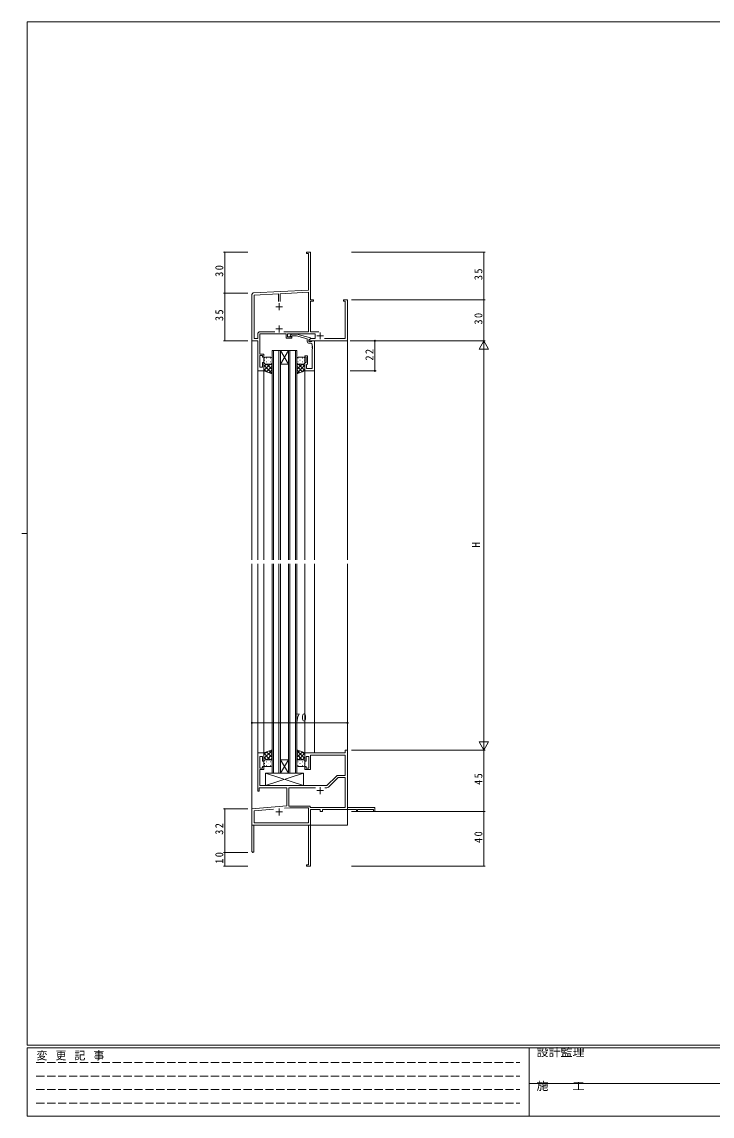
# Model space of a CAD drawing. Units: millimetres, scale not verified. Extents: x -841 to 292, y -594 to 212.
# Drawn here: x -841 to -335, y -594 to 208 of the extents above; entities that cross this region are included whole.
import ezdxf
from ezdxf.enums import TextEntityAlignment as Align

# ---------------------------------------------------------------- set-up
doc = ezdxf.new("R2010")
doc.units = ezdxf.units.MM
doc.header["$LTSCALE"] = 2
doc.linetypes.add('DASHED3', pattern=[4, 3, -1])
for name, color, linetype, lineweight in [('0-1_YKK_ZWAK', 7, 'Continuous', 9), ('0-3_YKK_11', 7, 'Continuous', 9), ('0-4_YKK_12', 2, 'Continuous', 9), ('0-5_YKK_13', 4, 'Continuous', 9), ('0-6_YKK_D', 6, 'Continuous', 9)]:
    doc.layers.add(name, color=color, linetype=linetype, lineweight=lineweight)
doc.styles.add('ＭＳ ゴシック', font='')
doc.styles.get('ＭＳ ゴシック').set_extended_font_data('MS Gothic')

msp = doc.modelspace()

# ---------------------------------------------------------------- linework, layer by layer
at = {"layer": '0-1_YKK_ZWAK'}
for p, q in [((-837, -542), (-837, 208)), ((263, 208), (-837, 208)), ((-841, -167), (-837, -167)), ((263, -542), (-837, -542)), ((-837, -594), (-837, -544)), ((209, -544), (-837, -544)), ((-469, -544), (-469, -594)), ((-469, -569.999), (-285, -569.999)), ((-837, -594), (209, -594))]:
    msp.add_line(p, q, dxfattribs=at)
at = {"layer": '0-1_YKK_ZWAK', "linetype": 'DASHED3'}
for p, q in [((-830.431, -554.732), (-475.87, -554.732)), ((-830.431, -564.63), (-475.87, -564.63)), ((-830.431, -574.528), (-475.87, -574.528)), ((-830.431, -584.426), (-475.87, -584.426))]:
    msp.add_line(p, q, dxfattribs=at)
at = {"layer": '0-3_YKK_11'}
for p, q in [((-632.276, 39.246), (-629.276, 39.246)), ((-632.276, 38.346), (-632.276, 39.246)), ((-630.906, 38.346), (-632.276, 38.346)), ((-630.906, 11.414), (-630.906, 38.346)), ((-629.276, 39.246), (-629.276, 20.204)), ((-629.276, 20.204), (-629.396, 20.021)), ((-629.396, 20.021), (-629.396, 19.471)), ((-629.396, 19.471), (-629.276, 19.288)), ((-629.276, 19.204), (-629.396, 19.021)), ((-629.396, 19.021), (-629.396, 18.471)), ((-629.396, 18.471), (-629.276, 18.287)), ((-629.276, 19.288), (-629.276, 19.204)), ((-629.276, 18.287), (-629.276, 4.246)), ((-672.276, -25.754), (-672.276, 8.297)), ((-671.328, 9.295), (-630.906, 11.414)), ((-652.926, 8.628), (-670.646, 7.699)), ((-652.926, 2.946), (-652.926, 8.628)), ((-652.926, 2.946), (-652.926, 8.628)), ((-630.906, 9.782), (-651.626, 8.696)), ((-651.626, 8.696), (-651.626, 2.946)), ((-630.906, -19.124), (-630.906, 9.782)), ((-670.646, 7.699), (-670.646, -24.124)), ((-652.276, 1.746), (-652.276, -3.254)), ((-629.276, 4.246), (-627.276, 4.246)), ((-629.276, 3.346), (-629.276, -19.124)), ((-627.276, 3.346), (-629.276, 3.346)), ((-627.276, 4.246), (-627.276, 3.346)), ((-605.276, 4.246), (-602.276, 4.246)), ((-605.276, 3.346), (-605.276, 4.246)), ((-603.906, 3.346), (-605.276, 3.346)), ((-603.906, -24.124), (-603.906, 3.346)), ((-602.276, 4.246), (-602.276, -25.754)), ((-654.776, -0.754), (-649.776, -0.754)), ((-652.276, -14.554), (-652.276, -19.554)), ((-668.076, -24.124), (-668.076, -20.724)), ((-666.476, -19.124), (-655.626, -19.124)), ((-647.176, -20.754), (-666.446, -20.754)), ((-666.446, -20.754), (-666.446, -35.554)), ((-654.776, -17.054), (-649.776, -17.054)), ((-648.926, -19.124), (-630.906, -19.124)), ((-647.176, -23.754), (-647.176, -20.754)), ((-642.976, -23.754), (-647.176, -23.754)), ((-646.176, -20.754), (-646.176, -22.754)), ((-625.976, -20.754), (-646.176, -20.754)), ((-646.176, -22.754), (-642.976, -22.754)), ((-643.325, -20.954), (-644.1, -21.73)), ((-639.379, -20.954), (-643.325, -20.954)), ((-643.252, -22.578), (-642.828, -22.154)), ((-642.976, -22.754), (-642.976, -23.754)), ((-642.828, -22.154), (-639.537, -22.154)), ((-639.537, -22.154), (-631.776, -24.234)), ((-629.276, -23.661), (-639.379, -20.954)), ((-629.276, -19.124), (-623.369, -19.124)), ((-629.276, -24.261), (-629.276, -23.661)), ((-625.976, -24.124), (-625.976, -20.754)), ((-624.776, -22.054), (-619.776, -22.054)), ((-622.276, -19.554), (-622.276, -24.554)), ((-668.076, -25.754), (-672.276, -25.754)), ((-670.646, -24.124), (-668.076, -24.124)), ((-668.076, -47.754), (-668.076, -25.754)), ((-631.776, -24.234), (-631.776, -26.054)), ((-630.476, -24.954), (-629.038, -24.124)), ((-630.476, -24.954), (-629.276, -24.261)), ((-630.476, -25.754), (-630.476, -24.954)), ((-630.476, -26.254), (-630.476, -24.954)), ((-602.276, -25.754), (-630.476, -25.754)), ((-628.676, -26.254), (-630.476, -26.254)), ((-630.276, -27.554), (-629.106, -27.554)), ((-629.038, -24.124), (-625.976, -24.124)), ((-628.476, -26.054), (-628.676, -26.254)), ((-628.176, -25.754), (-628.476, -26.054)), ((-626.476, -25.754), (-628.176, -25.754)), ((-628.106, -28.554), (-628.106, -29.796)), ((-628.106, -29.796), (-627.986, -29.979)), ((-627.986, -30.529), (-628.106, -30.712)), ((-628.106, -30.712), (-628.106, -30.796)), ((-628.106, -30.796), (-627.986, -30.979)), ((-627.986, -31.529), (-628.106, -31.712)), ((-628.106, -31.712), (-628.106, -46.124)), ((-627.986, -29.979), (-627.986, -30.529)), ((-627.986, -30.979), (-627.986, -31.529)), ((-626.476, -47.754), (-626.476, -25.754)), ((-619.036, -24.124), (-603.906, -24.124)), ((-666.446, -35.554), (-663.476, -35.554)), ((-666.446, -36.554), (-666.446, -45.054)), ((-664.476, -36.554), (-666.446, -36.554)), ((-664.476, -37.754), (-664.476, -36.554)), ((-663.476, -37.754), (-664.476, -37.754)), ((-663.476, -35.554), (-663.476, -37.754)), ((-633.476, -36.754), (-633.476, -37.754)), ((-631.476, -36.754), (-633.476, -36.754)), ((-633.476, -37.754), (-632.476, -37.754)), ((-632.476, -37.754), (-632.476, -41.754)), ((-631.476, -42.554), (-631.476, -36.754)), ((-663.476, -47.754), (-668.076, -47.754)), ((-666.446, -45.054), (-664.476, -45.054)), ((-664.476, -41.754), (-663.476, -41.754)), ((-664.476, -45.054), (-664.476, -41.754)), ((-663.476, -41.754), (-663.476, -47.754)), ((-633.476, -41.754), (-633.476, -47.754)), ((-632.476, -41.754), (-633.476, -41.754)), ((-633.476, -47.754), (-626.476, -47.754)), ((-632.176, -43.254), (-631.976, -43.054)), ((-632.176, -46.124), (-632.176, -43.254)), ((-628.106, -46.124), (-632.176, -46.124)), ((-631.976, -43.054), (-631.476, -42.554)), ((-668.076, -327.754), (-663.476, -327.754)), ((-668.076, -355.754), (-668.076, -327.754)), ((-663.476, -327.754), (-663.476, -333.754)), ((-633.476, -333.754), (-633.476, -327.754)), ((-633.476, -327.754), (-603.906, -327.754)), ((-603.906, -325.754), (-602.276, -325.754)), ((-603.906, -327.754), (-603.906, -325.754)), ((-602.276, -325.754), (-602.276, -367.754)), ((-666.446, -330.454), (-666.446, -338.954)), ((-664.476, -330.454), (-666.446, -330.454)), ((-664.476, -333.754), (-664.476, -330.454)), ((-663.476, -333.754), (-664.476, -333.754)), ((-632.476, -333.754), (-633.476, -333.754)), ((-632.476, -330.454), (-632.476, -333.754)), ((-630.476, -330.454), (-632.476, -330.454)), ((-630.476, -338.954), (-630.476, -330.454)), ((-629.276, -329.384), (-629.276, -339.954)), ((-603.906, -329.384), (-629.276, -329.384)), ((-603.906, -344.254), (-603.906, -329.384)), ((-666.446, -338.954), (-664.476, -338.954)), ((-663.476, -339.954), (-666.446, -339.954)), ((-666.446, -339.954), (-666.446, -351.754)), ((-664.476, -337.754), (-663.476, -337.754)), ((-664.476, -338.954), (-664.476, -337.754)), ((-663.476, -337.754), (-663.476, -339.954)), ((-633.476, -337.754), (-632.476, -337.754)), ((-633.476, -339.954), (-633.476, -337.754)), ((-629.276, -339.954), (-633.476, -339.954)), ((-632.476, -337.754), (-632.476, -338.954)), ((-632.476, -338.954), (-630.476, -338.954)), ((-617.276, -351.754), (-610.245, -344.723)), ((-609.113, -344.254), (-603.906, -344.254)), ((-666.446, -351.754), (-617.276, -351.754)), ((-616.132, -352.916), (-609.101, -345.884)), ((-609.101, -345.884), (-603.906, -345.884)), ((-603.906, -345.884), (-603.906, -367.754)), ((-667.076, -355.754), (-668.076, -355.754)), ((-667.076, -353.384), (-667.076, -355.754)), ((-646.776, -353.384), (-667.076, -353.384)), ((-646.776, -366.523), (-646.776, -353.384)), ((-645.146, -366.754), (-645.146, -353.384)), ((-645.146, -353.384), (-625.626, -353.384)), ((-624.776, -355.454), (-619.776, -355.454)), ((-622.276, -352.954), (-622.276, -357.954)), ((-618.926, -353.384), (-617.264, -353.384)), ((-618.926, -353.384), (-617.264, -353.384)), ((-672.276, -368.754), (-646.776, -366.523)), ((-672.276, -400.054), (-672.276, -368.754)), ((-652.276, -368.554), (-652.276, -373.554)), ((-648.542, -368.314), (-644.43, -367.954)), ((-648.542, -368.314), (-644.43, -367.954)), ((-629.706, -366.754), (-645.146, -366.754)), ((-644.43, -367.954), (-630.906, -367.954)), ((-630.906, -367.954), (-630.906, -379.124)), ((-629.706, -367.754), (-629.706, -366.754)), ((-603.906, -367.754), (-629.706, -367.754)), ((-602.276, -367.754), (-582.276, -367.754)), ((-582.276, -367.754), (-582.276, -370.754)), ((-670.646, -370.248), (-656.429, -369.004)), ((-670.646, -379.124), (-670.646, -370.248)), ((-654.776, -371.054), (-649.776, -371.054)), ((-622.276, -369.384), (-629.276, -369.384)), ((-629.276, -369.384), (-629.276, -389.796)), ((-622.276, -370.754), (-622.276, -369.384)), ((-620.646, -370.754), (-622.276, -370.754)), ((-620.646, -369.384), (-620.646, -370.754)), ((-595.576, -369.384), (-620.646, -369.384)), ((-595.576, -370.554), (-595.576, -369.384)), ((-594.776, -370.554), (-595.576, -370.554)), ((-594.776, -369.384), (-594.776, -370.554)), ((-583.176, -369.384), (-594.776, -369.384)), ((-583.176, -370.754), (-583.176, -369.384)), ((-582.276, -370.754), (-583.176, -370.754)), ((-670.876, -380.754), (-670.876, -400.054)), ((-630.906, -380.754), (-670.876, -380.754)), ((-630.906, -379.124), (-670.646, -379.124)), ((-630.906, -409.854), (-630.906, -380.754)), ((-629.276, -389.796), (-629.396, -389.979)), ((-629.396, -389.979), (-629.396, -390.529)), ((-629.396, -390.529), (-629.276, -390.712)), ((-629.276, -390.796), (-629.396, -390.979)), ((-629.396, -390.979), (-629.396, -391.529)), ((-629.396, -391.529), (-629.276, -391.712)), ((-629.276, -390.712), (-629.276, -390.796)), ((-629.276, -391.712), (-629.276, -410.754)), ((-632.276, -409.854), (-630.906, -409.854)), ((-632.276, -410.754), (-632.276, -409.854)), ((-629.276, -410.754), (-632.276, -410.754))]:
    msp.add_line(p, q, dxfattribs=at)
for centre, radius, start, end in [((-671.276, 8.297), 1, 93.00002, 180), ((-666.476, -20.724), 1.6, 90, 179.99998), ((-643.676, -22.154), 0.6, 134.99998, 315), ((-630.276, -26.054), 1.5, 180, 269.99998), ((-629.106, -28.554), 1, 0, 89.99998), ((-609.113, -345.854), 1.6, 89.99998, 134.99998), ((-617.264, -351.784), 1.6, 269.99998, 314.99998), ((-671.576, -400.054), 0.7, 179.99998, 0)]:
    msp.add_arc(centre, radius, start, end, dxfattribs=at)
at = {"layer": '0-4_YKK_12'}
for p, q in [((-672.276, 4.246), (-672.276, -186.254)), ((-602.276, 4.246), (-602.276, -186.254)), ((-602.276, 4.246), (-602.276, -9.455)), ((-651.476, -32.755), (-657.476, -32.755)), ((-657.476, -32.755), (-657.476, -186.254)), ((-656.476, -186.254), (-656.476, -32.755)), ((-652.476, -32.755), (-652.476, -186.254)), ((-645.476, -32.755), (-651.476, -42.755)), ((-651.476, -32.755), (-645.476, -42.755)), ((-651.476, -32.755), (-645.476, -32.755)), ((-651.476, -186.254), (-651.476, -32.755)), ((-639.476, -32.755), (-645.476, -32.755)), ((-645.476, -32.755), (-645.476, -186.254)), ((-644.476, -186.254), (-644.476, -32.755)), ((-640.476, -32.755), (-640.476, -186.254)), ((-639.476, -186.254), (-639.476, -32.755)), ((-668.076, -47.454), (-668.076, -186.254)), ((-663.476, -47.254), (-663.476, -186.254)), ((-651.476, -42.755), (-645.476, -42.755)), ((-633.476, -47.454), (-633.476, -186.254)), ((-626.476, -47.454), (-626.476, -186.254)), ((-672.276, -189.254), (-672.276, -380.754)), ((-668.076, -189.254), (-668.076, -328.054)), ((-663.476, -189.254), (-663.476, -328.254)), ((-657.476, -189.254), (-657.476, -342.755)), ((-656.476, -342.755), (-656.476, -189.254)), ((-652.476, -189.254), (-652.476, -342.755)), ((-651.476, -342.755), (-651.476, -189.254)), ((-645.476, -189.254), (-645.476, -342.755)), ((-644.476, -342.755), (-644.476, -189.254)), ((-640.476, -189.254), (-640.476, -342.755)), ((-639.476, -342.755), (-639.476, -189.254)), ((-633.476, -189.254), (-633.476, -328.054)), ((-626.476, -189.254), (-626.476, -327.754)), ((-602.276, -189.254), (-602.276, -380.754)), ((-645.476, -342.755), (-651.476, -332.755)), ((-651.476, -342.755), (-645.476, -332.755)), ((-651.476, -332.755), (-645.476, -332.755)), ((-657.476, -342.755), (-651.476, -342.755)), ((-672.276, -380.754), (-659.576, -380.754)), ((-657.776, -380.754), (-602.276, -380.754))]:
    msp.add_line(p, q, dxfattribs=at)
msp.add_lwpolyline([(-651.476, -342.755), (-645.476, -342.755), (-639.476, -342.755)], dxfattribs=at)
at = {"layer": '0-5_YKK_13'}
for p, q in [((-663.476, -38.754), (-663.476, -41.754)), ((-663.056, -39.834), (-662.856, -39.834)), ((-658.476, -37.754), (-662.476, -37.754)), ((-661.641, -38.419), (-661.441, -38.419)), ((-660.026, -39.834), (-659.826, -39.834)), ((-658.611, -38.419), (-658.411, -38.419)), ((-657.476, -41.754), (-657.476, -38.754)), ((-639.476, -41.754), (-639.476, -38.754)), ((-638.341, -38.419), (-638.541, -38.419)), ((-638.476, -37.754), (-634.476, -37.754)), ((-636.926, -39.834), (-637.126, -39.834)), ((-635.311, -38.419), (-635.511, -38.419)), ((-633.896, -39.834), (-634.096, -39.834)), ((-633.476, -38.754), (-633.476, -41.754)), ((-663.476, -47.754), (-663.476, -41.754)), ((-663.476, -47.413), (-658.817, -42.754)), ((-663.476, -44.585), (-661.646, -42.754)), ((-657.476, -49.602), (-663.476, -43.602)), ((-661.416, -48.49), (-663.476, -46.43)), ((-657.476, -49.897), (-663.476, -47.754)), ((-662.891, -42.664), (-662.856, -42.664)), ((-662.476, -42.754), (-658.476, -42.754)), ((-662.476, -42.754), (-658.876, -42.754)), ((-661.643, -48.409), (-657.476, -44.242)), ((-661.641, -41.249), (-661.441, -41.249)), ((-657.476, -46.773), (-661.495, -42.754)), ((-660.026, -42.664), (-659.826, -42.664)), ((-659.559, -49.153), (-657.476, -47.07)), ((-657.476, -43.945), (-658.667, -42.754)), ((-658.611, -41.249), (-658.411, -41.249)), ((-657.476, -41.754), (-657.476, -49.897)), ((-639.476, -41.754), (-639.476, -49.897)), ((-639.476, -46.773), (-635.457, -42.754)), ((-639.476, -43.945), (-638.285, -42.754)), ((-639.476, -49.602), (-633.476, -43.602)), ((-635.309, -48.409), (-639.476, -44.242)), ((-637.393, -49.153), (-639.476, -47.07)), ((-639.476, -49.897), (-633.476, -47.754)), ((-638.341, -41.249), (-638.541, -41.249)), ((-634.476, -42.754), (-638.476, -42.754)), ((-633.476, -47.413), (-638.135, -42.754)), ((-636.926, -42.664), (-637.126, -42.664)), ((-635.536, -48.49), (-633.476, -46.43)), ((-635.311, -41.249), (-635.511, -41.249)), ((-633.476, -44.585), (-635.307, -42.754)), ((-634.061, -42.664), (-634.096, -42.664)), ((-633.476, -47.754), (-633.476, -41.754)), ((-657.476, -325.611), (-663.476, -327.754)), ((-657.476, -325.907), (-663.476, -331.907)), ((-661.416, -327.019), (-663.476, -329.078)), ((-663.476, -327.754), (-663.476, -333.754)), ((-663.476, -328.095), (-658.817, -332.754)), ((-661.643, -327.1), (-657.476, -331.267)), ((-657.476, -328.735), (-661.495, -332.754)), ((-659.559, -326.355), (-657.476, -328.438)), ((-657.476, -333.754), (-657.476, -325.611)), ((-639.476, -325.611), (-633.476, -327.754)), ((-639.476, -333.754), (-639.476, -325.611)), ((-639.476, -325.907), (-633.476, -331.907)), ((-637.393, -326.355), (-639.476, -328.438)), ((-635.309, -327.1), (-639.476, -331.267)), ((-639.476, -328.735), (-635.457, -332.754)), ((-633.476, -328.095), (-638.135, -332.754)), ((-635.536, -327.019), (-633.476, -329.078)), ((-633.476, -327.754), (-633.476, -333.754)), ((-663.476, -330.924), (-661.646, -332.754)), ((-663.476, -336.754), (-663.476, -333.754)), ((-663.056, -335.674), (-662.856, -335.674)), ((-662.891, -332.844), (-662.856, -332.844)), ((-662.476, -332.754), (-658.476, -332.754)), ((-661.641, -334.259), (-661.441, -334.259)), ((-660.026, -332.844), (-659.826, -332.844)), ((-660.026, -335.674), (-659.826, -335.674)), ((-657.476, -331.564), (-658.667, -332.754)), ((-658.611, -334.259), (-658.411, -334.259)), ((-657.476, -333.754), (-657.476, -336.754)), ((-639.476, -331.564), (-638.285, -332.754)), ((-639.476, -333.754), (-639.476, -336.754)), ((-638.341, -334.259), (-638.541, -334.259)), ((-634.476, -332.754), (-638.476, -332.754)), ((-636.926, -332.844), (-637.126, -332.844)), ((-636.926, -335.674), (-637.126, -335.674)), ((-635.311, -334.259), (-635.511, -334.259)), ((-633.476, -330.924), (-635.307, -332.754)), ((-634.061, -332.844), (-634.096, -332.844)), ((-633.896, -335.674), (-634.096, -335.674)), ((-633.476, -336.754), (-633.476, -333.754)), ((-658.476, -337.754), (-662.476, -337.754)), ((-662.476, -342.754), (-662.476, -351.754)), ((-634.476, -342.754), (-662.476, -342.754)), ((-662.476, -342.754), (-634.476, -351.754)), ((-662.476, -351.754), (-634.476, -342.754)), ((-661.641, -337.089), (-661.441, -337.089)), ((-658.611, -337.089), (-658.411, -337.089)), ((-638.341, -337.089), (-638.541, -337.089)), ((-638.476, -337.754), (-634.476, -337.754)), ((-635.311, -337.089), (-635.511, -337.089)), ((-634.476, -351.754), (-634.476, -342.754)), ((-662.476, -351.754), (-634.476, -351.754))]:
    msp.add_line(p, q, dxfattribs=at)
for centre, start, end in [((-662.476, -38.754), 90.00009, 180.00009), ((-658.476, -38.754), 0.00009, 90.00009), ((-638.476, -38.754), 89.99989, 179.99989), ((-634.476, -38.754), 359.99989, 89.99989), ((-662.476, -41.754), 180.00009, 270.00009), ((-658.476, -41.754), 270.00009, 0.00009), ((-638.476, -41.754), 179.99989, 269.99989), ((-634.476, -41.754), 269.99989, 359.99989), ((-662.476, -333.754), 89.99989, 179.99989), ((-662.476, -336.754), 179.99989, 269.99989), ((-658.476, -333.754), 359.99989, 89.99989), ((-658.476, -336.754), 269.99989, 359.99989), ((-638.476, -333.754), 90.00009, 180.00009), ((-638.476, -336.754), 180.00009, 270.00009), ((-634.476, -333.754), 0.00009, 90.00009), ((-634.476, -336.754), 270.00009, 0.00009)]:
    msp.add_arc(centre, 1, start, end, dxfattribs=at)
at = {"layer": '0-6_YKK_D'}
for p, q in [((-675.276, 39.246), (-693.276, 39.246)), ((-692.276, 39.246), (-692.276, 9.246)), ((-599.276, 39.246), (-501.276, 39.246)), ((-502.276, 39.246), (-502.276, 4.246)), ((-675.276, 9.246), (-693.276, 9.246)), ((-675.276, 9.246), (-693.276, 9.246)), ((-692.276, -25.754), (-692.276, 9.246)), ((-599.276, 4.246), (-501.276, 4.246)), ((-599.276, 4.246), (-501.276, 4.246)), ((-502.276, 4.246), (-502.276, -25.754)), ((-675.276, -25.754), (-693.276, -25.754)), ((-600.276, -25.754), (-581.276, -25.754)), ((-599.276, -25.754), (-501.276, -25.754)), ((-599.276, -25.754), (-501.276, -25.754)), ((-582.276, -47.754), (-582.276, -25.754)), ((-502.276, -25.754), (-505.776, -31.816)), ((-505.776, -31.816), (-498.776, -31.816)), ((-502.276, -25.754), (-502.276, -37.879)), ((-502.276, -25.754), (-498.776, -31.816)), ((-502.276, -32.754), (-502.276, -318.754)), ((-600.276, -47.754), (-581.276, -47.754)), ((-672.276, -323.754), (-672.276, -304.754)), ((-602.276, -323.754), (-602.276, -304.754)), ((-672.276, -305.754), (-602.276, -305.754)), ((-498.776, -319.692), (-505.776, -319.692)), ((-502.276, -325.754), (-505.776, -319.692)), ((-502.276, -325.754), (-502.276, -313.63)), ((-502.276, -325.754), (-498.776, -319.692)), ((-599.276, -325.754), (-501.276, -325.754)), ((-599.276, -325.754), (-501.276, -325.754)), ((-502.276, -325.754), (-502.276, -370.754)), ((-675.276, -368.754), (-693.276, -368.754)), ((-692.276, -368.754), (-692.276, -400.754)), ((-599.276, -370.754), (-501.276, -370.754)), ((-599.276, -370.754), (-501.276, -370.754)), ((-502.276, -370.754), (-502.276, -410.754)), ((-675.276, -400.754), (-693.276, -400.754)), ((-675.276, -400.754), (-693.276, -400.754)), ((-692.276, -400.754), (-692.276, -410.754)), ((-675.276, -410.754), (-693.276, -410.754)), ((-599.276, -410.754), (-501.276, -410.754))]:
    msp.add_line(p, q, dxfattribs=at)
for centre in [(-582.276, -25.754), (-582.276, -47.754), (-672.276, -305.754), (-602.276, -305.754)]:
    msp.add_circle(centre, 0.425, dxfattribs=at)
for centre, start, end in [((-692.276, 39.246), 90, 270), ((-692.276, 39.246), 270, 90), ((-502.276, 39.246), 90, 270), ((-502.276, 39.246), 270, 90), ((-692.276, 9.246), 90, 270), ((-692.276, 9.246), 90, 270), ((-692.276, 9.246), 270, 90), ((-692.276, 9.246), 270, 90), ((-502.276, 4.246), 90, 270), ((-502.276, 4.246), 90, 270), ((-502.276, 4.246), 270, 90), ((-502.276, 4.246), 270, 90), ((-692.276, -25.754), 90, 270), ((-692.276, -25.754), 270, 90), ((-692.276, -368.754), 90, 270), ((-692.276, -368.754), 270, 90), ((-502.276, -370.754), 90, 270), ((-502.276, -370.754), 90, 270), ((-502.276, -370.754), 270, 90), ((-502.276, -370.754), 270, 90), ((-692.276, -400.754), 90, 270), ((-692.276, -400.754), 90, 270), ((-692.276, -400.754), 270, 90), ((-692.276, -400.754), 270, 90), ((-692.276, -410.754), 90, 270), ((-692.276, -410.754), 270, 90), ((-502.276, -410.754), 90, 270), ((-502.276, -410.754), 270, 90)]:
    msp.add_arc(centre, 0.106, start, end, dxfattribs=at)

# ---------------------------------------------------------------- texts
at = {"layer": '0-1_YKK_ZWAK', "style": 'ＭＳ ゴシック', "width": 1.1}
for s, p in [('設計監理', (-463.615, -551.904)), ('施\u3000\u3000工', (-463.615, -576.649))]:
    msp.add_text(s, height=5.865, dxfattribs=at).set_placement(p, align=Align.BOTTOM_LEFT)
at = {"layer": '0-1_YKK_ZWAK', "insert": (-830.265, -553.209), "char_height": 5.865, "attachment_point": 7, "style": 'ＭＳ ゴシック'}
msp.add_mtext('\\T1.16;変\\~更\\~記\\~事', dxfattribs=at)
at = {"layer": '0-6_YKK_D', "color": 7, "style": 'ＭＳ ゴシック'}
msp.add_text('H', height=5.865, rotation=90, dxfattribs=at).set_placement((-503.276, -177.301), align=Align.BOTTOM_LEFT)
at = {"layer": '0-6_YKK_D', "color": 7, "char_height": 5.865, "attachment_point": 7, "rotation": 90, "style": 'ＭＳ ゴシック'}
for s, insert in [('\\T1.27;\\W0.95;30', (-693.276, 21.115)), ('\\T1.27;\\W0.95;35', (-503.276, 18.676)), ('\\T1.27;\\W0.95;35', (-693.276, -11.324)), ('\\T1.27;\\W0.95;30', (-503.276, -13.885)), ('\\T1.27;\\W0.95;22', (-583.276, -40.274)), ('\\T1.27;\\W0.95;45', (-503.276, -351.288)), ('\\T1.27;\\W0.95;32', (-693.276, -387.836)), ('\\T1.27;\\W0.95;40', (-503.276, -393.849)), ('\\T1.27;\\W0.95;10', (-693.276, -409.056))]:
    msp.add_mtext(s, dxfattribs=dict(at, insert=insert))
at = {"layer": '0-6_YKK_D', "color": 7, "insert": (-640.796, -304.754), "char_height": 5.865, "attachment_point": 7, "style": 'ＭＳ ゴシック'}
msp.add_mtext('\\T1.27;\\W0.95;70', dxfattribs=at)

doc.saveas('drawing.dxf')
